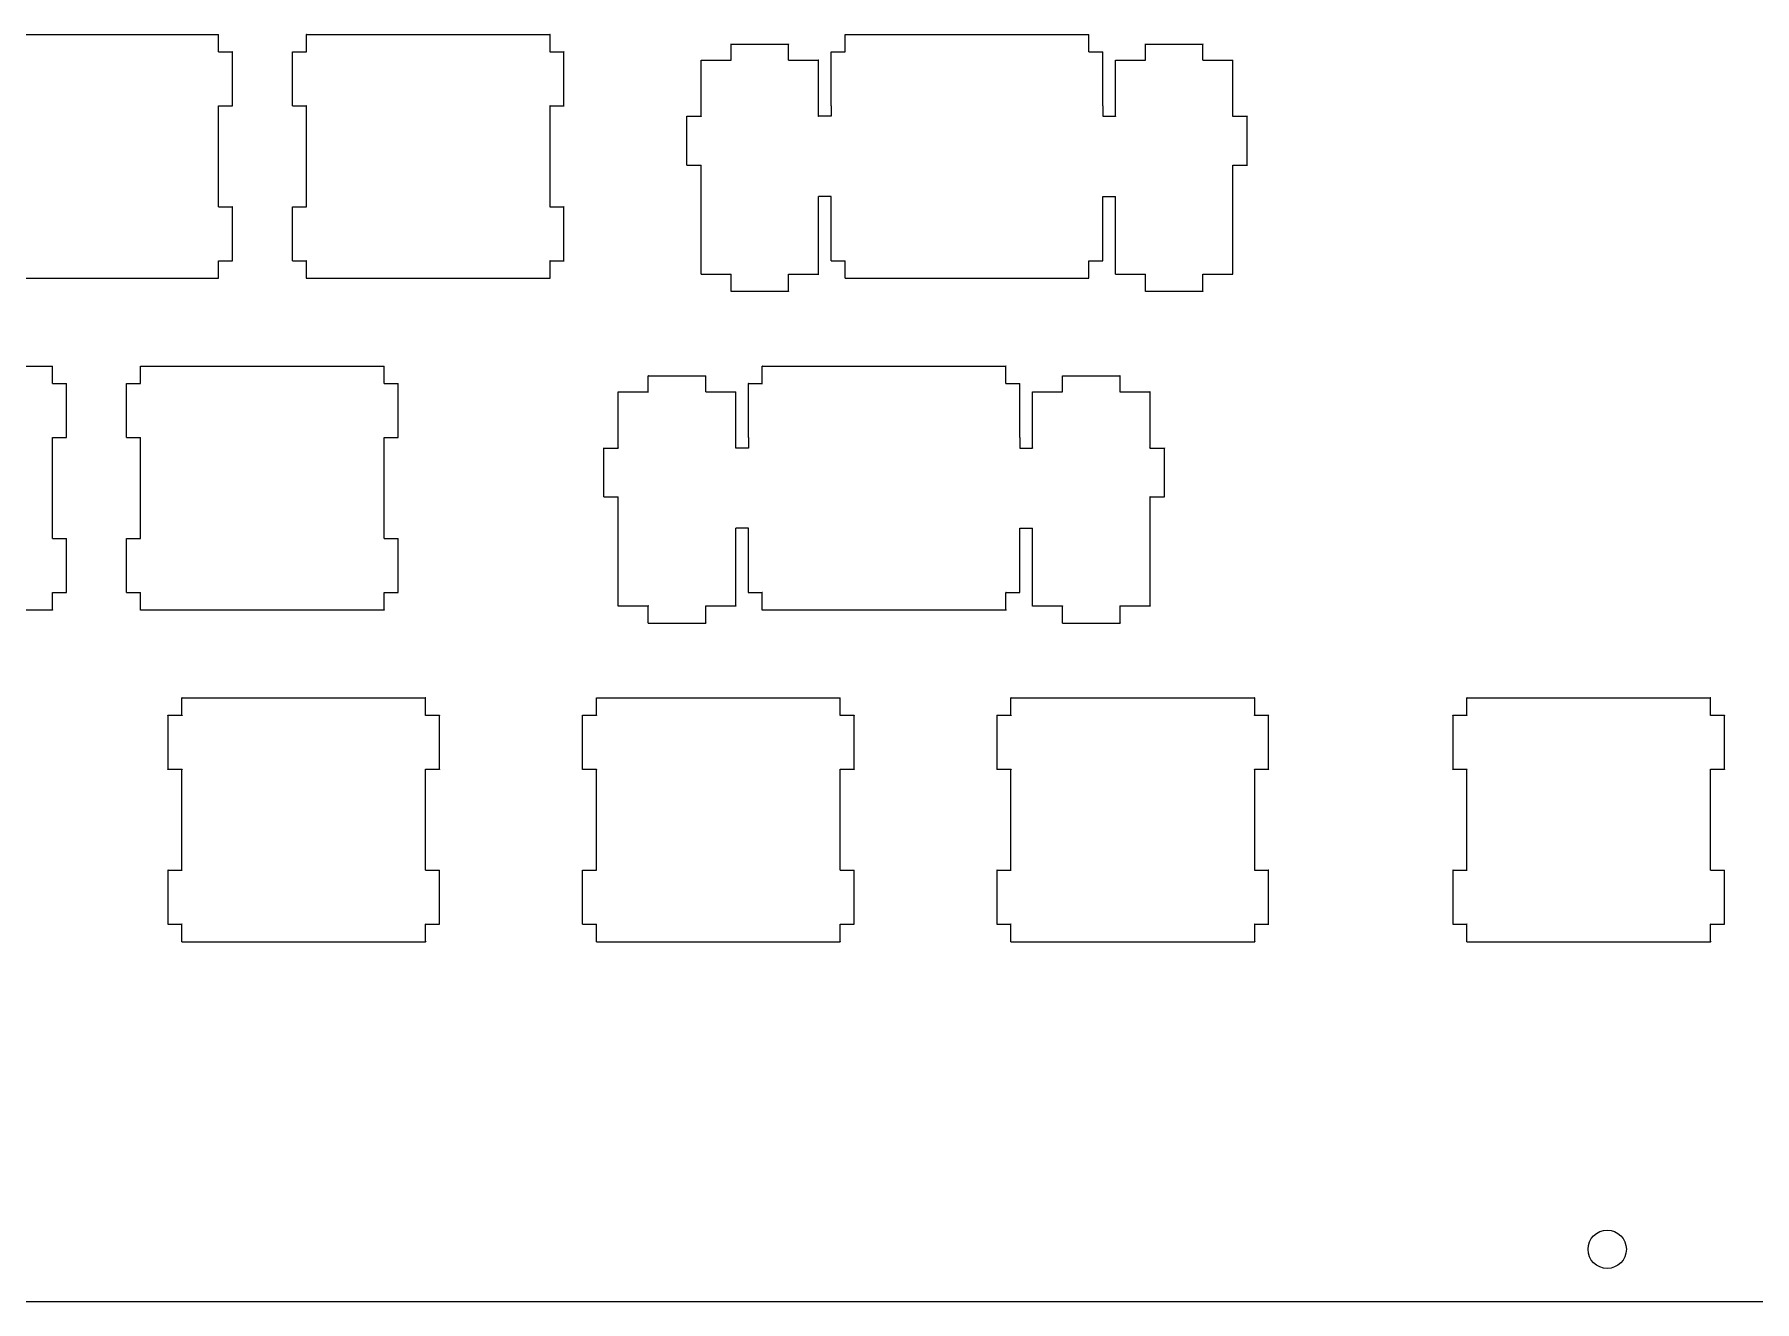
# Model space of a CAD drawing. Header units: millimetres. Extents: x 65 to 509, y 134 to 293.
# Drawn here: x 292.9 to 391.7, y 134.1 to 206.8 of the extents above; entities that cross this region are included whole.
import ezdxf

# ---------------------------------------------------------------- set-up
doc = ezdxf.new("R2010")
doc.units = ezdxf.units.MM

msp = doc.modelspace()

# ---------------------------------------------------------------- linework, layer by layer
at = {"color": 7, "linetype": 'Continuous', "lineweight": 18, "true_color": 0xffffff}
for p, q in [((289.48, 206.844), (303.479, 206.844)), ((303.479, 205.844), (303.479, 206.844)), ((308.53, 206.844), (322.529, 206.844)), ((308.53, 205.844), (308.53, 206.844)), ((322.529, 205.844), (322.529, 206.844)), ((339.486, 206.844), (353.485, 206.844)), ((339.486, 205.844), (339.486, 206.844)), ((353.485, 205.844), (353.485, 206.844)), ((303.479, 205.844), (304.28, 205.844)), ((304.28, 202.743), (304.28, 205.844)), ((307.729, 202.743), (307.729, 205.844)), ((307.729, 205.844), (308.53, 205.844)), ((322.529, 205.844), (323.33, 205.844)), ((323.33, 202.743), (323.33, 205.844)), ((332.936, 205.374), (332.936, 206.294)), ((332.936, 206.294), (336.235, 206.294)), ((336.235, 205.374), (336.235, 206.294)), ((338.685, 205.844), (339.486, 205.844)), ((338.685, 202.743), (338.685, 205.844)), ((353.485, 205.844), (354.286, 205.844)), ((354.286, 202.743), (354.286, 205.844)), ((356.736, 206.294), (360.035, 206.294)), ((356.736, 205.374), (356.736, 206.294)), ((360.035, 205.374), (360.035, 206.294)), ((331.211, 205.374), (332.936, 205.374)), ((331.211, 202.144), (331.211, 205.374)), ((336.235, 205.374), (337.96, 205.374)), ((337.96, 202.144), (337.96, 205.374)), ((355.011, 205.374), (356.736, 205.374)), ((355.011, 202.144), (355.011, 205.374)), ((360.035, 205.374), (361.761, 205.374)), ((361.761, 202.144), (361.761, 205.374)), ((303.479, 196.944), (303.479, 202.743)), ((303.479, 202.743), (304.28, 202.743)), ((307.729, 202.743), (308.53, 202.743)), ((308.53, 196.944), (308.53, 202.743)), ((322.529, 202.743), (323.33, 202.743)), ((322.529, 196.944), (322.529, 202.743)), ((338.685, 202.743), (338.685, 202.144)), ((354.286, 202.743), (354.286, 202.144)), ((330.385, 202.144), (331.211, 202.144)), ((330.385, 199.344), (330.385, 202.144)), ((338.685, 202.144), (337.96, 202.144)), ((354.286, 202.144), (355.011, 202.144)), ((361.761, 202.144), (362.586, 202.144)), ((362.586, 199.344), (362.586, 202.144)), ((330.385, 199.344), (331.211, 199.344)), ((331.211, 193.074), (331.211, 199.344)), ((361.761, 193.074), (361.761, 199.344)), ((361.761, 199.344), (362.586, 199.344)), ((303.479, 196.944), (304.28, 196.944)), ((304.28, 193.844), (304.28, 196.944)), ((307.729, 193.844), (307.729, 196.944)), ((307.729, 196.944), (308.53, 196.944)), ((322.529, 196.944), (323.33, 196.944)), ((323.33, 193.844), (323.33, 196.944)), ((338.685, 197.544), (337.96, 197.544)), ((337.96, 193.074), (337.96, 197.544)), ((338.685, 196.944), (338.685, 197.544)), ((338.685, 193.844), (338.685, 196.944)), ((354.286, 196.944), (354.286, 197.544)), ((354.286, 197.544), (355.011, 197.544)), ((354.286, 193.844), (354.286, 196.944)), ((355.011, 193.074), (355.011, 197.544)), ((303.479, 192.843), (303.479, 193.844)), ((303.479, 193.844), (304.28, 193.844)), ((307.729, 193.844), (308.53, 193.844)), ((308.53, 192.843), (308.53, 193.844)), ((322.529, 193.844), (323.33, 193.844)), ((322.529, 192.843), (322.529, 193.844)), ((338.685, 193.844), (339.486, 193.844)), ((339.486, 192.843), (339.486, 193.844)), ((353.485, 192.843), (353.485, 193.844)), ((353.485, 193.844), (354.286, 193.844)), ((289.48, 192.843), (303.479, 192.843)), ((308.53, 192.843), (322.529, 192.843)), ((331.211, 193.074), (332.936, 193.074)), ((332.936, 192.094), (332.936, 193.074)), ((336.235, 193.074), (337.96, 193.074)), ((336.235, 192.094), (336.235, 193.074)), ((339.486, 192.843), (353.485, 192.843)), ((355.011, 193.074), (356.736, 193.074)), ((356.736, 192.094), (356.736, 193.074)), ((360.035, 193.074), (361.761, 193.074)), ((360.035, 192.094), (360.035, 193.074)), ((332.936, 192.094), (336.235, 192.094)), ((356.736, 192.094), (360.035, 192.094)), ((279.955, 187.794), (293.954, 187.794)), ((293.954, 186.794), (293.954, 187.794)), ((299.005, 187.794), (313.004, 187.794)), ((299.005, 186.794), (299.005, 187.794)), ((313.004, 186.794), (313.004, 187.794)), ((334.723, 187.794), (348.723, 187.794)), ((334.723, 186.794), (334.723, 187.794)), ((348.723, 186.794), (348.723, 187.794)), ((293.954, 186.794), (294.755, 186.794)), ((294.755, 183.693), (294.755, 186.794)), ((298.204, 186.794), (299.005, 186.794)), ((298.204, 183.693), (298.204, 186.794)), ((313.004, 186.794), (313.805, 186.794)), ((313.805, 183.693), (313.805, 186.794)), ((328.174, 187.244), (331.474, 187.244)), ((328.174, 186.324), (328.174, 187.244)), ((331.474, 186.324), (331.474, 187.244)), ((333.924, 183.693), (333.924, 186.794)), ((333.924, 186.794), (334.723, 186.794)), ((348.723, 186.794), (349.523, 186.794)), ((349.523, 183.693), (349.523, 186.794)), ((351.974, 187.244), (355.274, 187.244)), ((351.974, 186.324), (351.974, 187.244)), ((355.274, 186.324), (355.274, 187.244)), ((326.448, 186.324), (328.174, 186.324)), ((326.448, 183.094), (326.448, 186.324)), ((331.474, 186.324), (333.198, 186.324)), ((333.198, 183.094), (333.198, 186.324)), ((350.248, 186.324), (351.974, 186.324)), ((350.248, 183.094), (350.248, 186.324)), ((355.274, 186.324), (356.998, 186.324)), ((356.998, 183.094), (356.998, 186.324)), ((293.954, 183.693), (294.755, 183.693)), ((293.954, 177.894), (293.954, 183.693)), ((298.204, 183.693), (299.005, 183.693)), ((299.005, 177.894), (299.005, 183.693)), ((313.004, 177.894), (313.004, 183.693)), ((313.004, 183.693), (313.805, 183.693)), ((325.623, 180.294), (325.623, 183.094)), ((325.623, 183.094), (326.448, 183.094)), ((333.924, 183.094), (333.198, 183.094)), ((333.924, 183.693), (333.924, 183.094)), ((349.523, 183.693), (349.523, 183.094)), ((349.523, 183.094), (350.248, 183.094)), ((356.998, 183.094), (357.824, 183.094)), ((357.824, 180.294), (357.824, 183.094)), ((325.623, 180.294), (326.448, 180.294)), ((326.448, 174.024), (326.448, 180.294)), ((356.998, 180.294), (357.824, 180.294)), ((356.998, 174.024), (356.998, 180.294)), ((293.954, 177.894), (294.755, 177.894)), ((294.755, 174.794), (294.755, 177.894)), ((298.204, 177.894), (299.005, 177.894)), ((298.204, 174.794), (298.204, 177.894)), ((313.004, 177.894), (313.805, 177.894)), ((313.805, 174.794), (313.805, 177.894)), ((333.924, 178.494), (333.198, 178.494)), ((333.198, 174.024), (333.198, 178.494)), ((333.924, 177.763), (333.924, 178.494)), ((333.924, 174.794), (333.924, 177.894)), ((349.523, 177.894), (349.523, 178.494)), ((349.523, 178.494), (350.248, 178.494)), ((349.523, 174.794), (349.523, 177.894)), ((350.248, 174.024), (350.248, 178.494)), ((293.954, 174.794), (294.755, 174.794)), ((293.954, 173.793), (293.954, 174.794)), ((298.204, 174.794), (299.005, 174.794)), ((299.005, 173.793), (299.005, 174.794)), ((313.004, 173.793), (313.004, 174.794)), ((313.004, 174.794), (313.805, 174.794)), ((326.448, 174.024), (328.174, 174.024)), ((328.174, 173.044), (328.174, 174.024)), ((331.474, 174.024), (333.198, 174.024)), ((331.474, 173.044), (331.474, 174.024)), ((333.924, 174.794), (334.723, 174.794)), ((334.723, 173.793), (334.723, 174.794)), ((348.723, 174.794), (349.523, 174.794)), ((348.723, 173.793), (348.723, 174.794)), ((350.248, 174.024), (351.974, 174.024)), ((351.974, 173.044), (351.974, 174.024)), ((355.274, 174.024), (356.998, 174.024)), ((355.274, 173.044), (355.274, 174.024)), ((279.955, 173.793), (293.954, 173.793)), ((299.005, 173.793), (313.004, 173.793)), ((328.174, 173.044), (331.474, 173.044)), ((334.723, 173.793), (348.723, 173.793)), ((351.974, 173.044), (355.274, 173.044)), ((301.386, 168.744), (315.385, 168.744)), ((301.386, 167.744), (301.386, 168.744)), ((315.385, 167.744), (315.385, 168.744)), ((325.198, 168.744), (339.198, 168.744)), ((325.198, 167.744), (325.198, 168.744)), ((339.198, 167.744), (339.198, 168.744)), ((349.011, 168.744), (363.01, 168.744)), ((349.011, 167.744), (349.011, 168.744)), ((363.01, 167.744), (363.01, 168.744)), ((375.205, 168.744), (389.204, 168.744)), ((375.205, 167.744), (375.205, 168.744)), ((389.204, 167.744), (389.204, 168.744)), ((300.585, 164.643), (300.585, 167.744)), ((300.585, 167.744), (301.386, 167.744)), ((315.385, 167.744), (316.184, 167.744)), ((316.184, 164.643), (316.184, 167.744)), ((324.399, 167.744), (325.198, 167.744)), ((324.399, 164.643), (324.399, 167.744)), ((339.198, 167.744), (339.998, 167.744)), ((339.998, 164.643), (339.998, 167.744)), ((348.21, 164.643), (348.21, 167.744)), ((348.21, 167.744), (349.011, 167.744)), ((363.01, 167.744), (363.811, 167.744)), ((363.811, 164.643), (363.811, 167.744)), ((374.404, 164.643), (374.404, 167.744)), ((374.404, 167.744), (375.205, 167.744)), ((389.204, 167.744), (390.005, 167.744)), ((390.005, 164.643), (390.005, 167.744)), ((300.585, 164.643), (301.386, 164.643)), ((301.386, 158.845), (301.386, 164.643)), ((315.385, 158.845), (315.385, 164.643)), ((315.385, 164.643), (316.184, 164.643)), ((324.399, 164.643), (325.198, 164.643)), ((325.198, 158.845), (325.198, 164.643)), ((339.198, 158.845), (339.198, 164.643)), ((339.198, 164.643), (339.998, 164.643)), ((348.21, 164.643), (349.011, 164.643)), ((349.011, 158.845), (349.011, 164.643)), ((363.01, 164.643), (363.811, 164.643)), ((363.01, 158.845), (363.01, 164.643)), ((374.404, 164.643), (375.205, 164.643)), ((375.205, 158.845), (375.205, 164.643)), ((389.204, 164.643), (390.005, 164.643)), ((389.204, 158.845), (389.204, 164.643)), ((300.585, 155.744), (300.585, 158.845)), ((300.585, 158.845), (301.386, 158.845)), ((315.385, 158.845), (316.184, 158.845)), ((316.184, 155.744), (316.184, 158.845)), ((324.399, 158.845), (325.198, 158.845)), ((324.399, 155.744), (324.399, 158.845)), ((339.198, 158.845), (339.998, 158.845)), ((339.998, 155.744), (339.998, 158.845)), ((348.21, 155.744), (348.21, 158.845)), ((348.21, 158.845), (349.011, 158.845)), ((363.01, 158.845), (363.811, 158.845)), ((363.811, 155.744), (363.811, 158.845)), ((374.404, 155.744), (374.404, 158.845)), ((374.404, 158.845), (375.205, 158.845)), ((389.204, 158.845), (390.005, 158.845)), ((390.005, 155.744), (390.005, 158.845)), ((300.585, 155.744), (301.386, 155.744)), ((301.386, 154.744), (301.386, 155.744)), ((315.385, 154.744), (315.385, 155.744)), ((315.385, 155.744), (316.184, 155.744)), ((324.399, 155.744), (325.198, 155.744)), ((325.198, 154.744), (325.198, 155.744)), ((339.198, 154.744), (339.198, 155.744)), ((339.198, 155.744), (339.998, 155.744)), ((348.21, 155.744), (349.011, 155.744)), ((349.011, 154.744), (349.011, 155.744)), ((363.01, 155.744), (363.811, 155.744)), ((363.01, 154.744), (363.01, 155.744)), ((374.404, 155.744), (375.205, 155.744)), ((375.205, 154.744), (375.205, 155.744)), ((389.204, 155.744), (390.005, 155.744)), ((389.204, 154.744), (389.204, 155.744)), ((301.386, 154.744), (315.385, 154.744)), ((325.198, 154.744), (339.198, 154.744)), ((349.011, 154.744), (363.01, 154.744)), ((375.205, 154.744), (389.204, 154.744)), ((84.937, 134.075), (489.371, 134.078))]:
    msp.add_line(p, q, dxfattribs=at)
for centre, radius in [((303.479, 206.844), 0.00318), ((303.479, 206.844), 0.00318), ((308.53, 206.844), 0.00317), ((308.53, 206.844), 0.00317), ((322.529, 206.844), 0.00318), ((322.529, 206.844), 0.00318), ((339.486, 206.844), 0.00318), ((339.486, 206.844), 0.00318), ((353.485, 206.844), 0.00318), ((353.485, 206.844), 0.00318), ((303.479, 205.844), 0.00318), ((303.479, 205.844), 0.00318), ((304.28, 205.844), 0.00318), ((304.28, 205.844), 0.00318), ((307.729, 205.844), 0.00318), ((307.729, 205.844), 0.00318), ((308.53, 205.844), 0.00317), ((308.53, 205.844), 0.00317), ((322.529, 205.844), 0.00318), ((322.529, 205.844), 0.00318), ((323.33, 205.844), 0.00318), ((323.33, 205.844), 0.00318), ((332.936, 206.294), 0.00318), ((332.936, 206.294), 0.00318), ((336.235, 206.294), 0.00318), ((336.235, 206.294), 0.00318), ((338.685, 205.844), 0.00318), ((338.685, 205.844), 0.00318), ((339.486, 205.844), 0.00318), ((339.486, 205.844), 0.00318), ((353.485, 205.844), 0.00318), ((353.485, 205.844), 0.00318), ((354.286, 205.844), 0.00317), ((354.286, 205.844), 0.00317), ((356.736, 206.294), 0.00318), ((356.736, 206.294), 0.00318), ((360.035, 206.294), 0.00318), ((360.035, 206.294), 0.00318), ((331.211, 205.374), 0.00318), ((331.211, 205.374), 0.00318), ((332.936, 205.374), 0.00318), ((332.936, 205.374), 0.00318), ((336.235, 205.374), 0.00318), ((336.235, 205.374), 0.00318), ((337.96, 205.374), 0.00318), ((337.96, 205.374), 0.00318), ((355.011, 205.374), 0.00318), ((355.011, 205.374), 0.00318), ((356.736, 205.374), 0.00318), ((356.736, 205.374), 0.00318), ((360.035, 205.374), 0.00318), ((360.035, 205.374), 0.00318), ((361.761, 205.374), 0.00318), ((361.761, 205.374), 0.00318), ((303.479, 202.743), 0.00318), ((303.479, 202.743), 0.00318), ((304.28, 202.743), 0.00318), ((304.28, 202.743), 0.00318), ((307.729, 202.743), 0.00318), ((307.729, 202.743), 0.00318), ((308.53, 202.743), 0.00317), ((308.53, 202.743), 0.00317), ((322.529, 202.743), 0.00318), ((322.529, 202.743), 0.00318), ((323.33, 202.743), 0.00318), ((323.33, 202.743), 0.00318), ((338.685, 202.743), 0.00318), ((338.685, 202.743), 0.00318), ((354.286, 202.743), 0.00317), ((354.286, 202.743), 0.00317), ((330.385, 202.144), 0.00318), ((330.385, 202.144), 0.00318), ((331.211, 202.144), 0.00318), ((331.211, 202.144), 0.00318), ((337.96, 202.144), 0.00318), ((337.96, 202.144), 0.00318), ((355.011, 202.144), 0.00318), ((355.011, 202.144), 0.00318), ((361.761, 202.144), 0.00318), ((361.761, 202.144), 0.00318), ((362.586, 202.144), 0.00318), ((362.586, 202.144), 0.00318), ((330.385, 199.344), 0.00318), ((330.385, 199.344), 0.00318), ((331.211, 199.344), 0.00318), ((331.211, 199.344), 0.00318), ((361.761, 199.344), 0.00318), ((361.761, 199.344), 0.00318), ((362.586, 199.344), 0.00318), ((362.586, 199.344), 0.00318), ((303.479, 196.944), 0.00318), ((303.479, 196.944), 0.00318), ((304.28, 196.944), 0.00318), ((304.28, 196.944), 0.00318), ((307.729, 196.944), 0.00318), ((307.729, 196.944), 0.00318), ((308.53, 196.944), 0.00317), ((308.53, 196.944), 0.00317), ((322.529, 196.944), 0.00318), ((322.529, 196.944), 0.00318), ((323.33, 196.944), 0.00318), ((323.33, 196.944), 0.00318), ((337.96, 197.544), 0.00318), ((337.96, 197.544), 0.00318), ((338.685, 196.944), 0.00318), ((338.685, 196.944), 0.00318), ((354.286, 196.944), 0.00317), ((354.286, 196.944), 0.00317), ((355.011, 197.544), 0.00318), ((355.011, 197.544), 0.00318), ((303.479, 193.844), 0.00318), ((303.479, 193.844), 0.00318), ((304.28, 193.844), 0.00318), ((304.28, 193.844), 0.00318), ((307.729, 193.844), 0.00318), ((307.729, 193.844), 0.00318), ((308.53, 193.844), 0.00317), ((308.53, 193.844), 0.00317), ((322.529, 193.844), 0.00318), ((322.529, 193.844), 0.00318), ((323.33, 193.844), 0.00318), ((323.33, 193.844), 0.00318), ((338.685, 193.844), 0.00318), ((338.685, 193.844), 0.00318), ((339.486, 193.844), 0.00318), ((339.486, 193.844), 0.00318), ((353.485, 193.844), 0.00318), ((353.485, 193.844), 0.00318), ((354.286, 193.844), 0.00317), ((354.286, 193.844), 0.00317), ((303.479, 192.843), 0.00318), ((303.479, 192.843), 0.00318), ((308.53, 192.843), 0.00317), ((308.53, 192.843), 0.00317), ((322.529, 192.843), 0.00318), ((322.529, 192.843), 0.00318), ((331.211, 193.074), 0.00318), ((331.211, 193.074), 0.00318), ((332.936, 193.074), 0.00318), ((332.936, 193.074), 0.00318), ((336.235, 193.074), 0.00318), ((336.235, 193.074), 0.00318), ((337.96, 193.074), 0.00318), ((337.96, 193.074), 0.00318), ((339.486, 192.843), 0.00318), ((339.486, 192.843), 0.00318), ((353.485, 192.843), 0.00318), ((353.485, 192.843), 0.00318), ((355.011, 193.074), 0.00318), ((355.011, 193.074), 0.00318), ((356.736, 193.074), 0.00318), ((356.736, 193.074), 0.00318), ((360.035, 193.074), 0.00318), ((360.035, 193.074), 0.00318), ((361.761, 193.074), 0.00318), ((361.761, 193.074), 0.00318), ((332.936, 192.094), 0.00318), ((332.936, 192.094), 0.00318), ((336.235, 192.094), 0.00318), ((336.235, 192.094), 0.00318), ((356.736, 192.094), 0.00318), ((356.736, 192.094), 0.00318), ((360.035, 192.094), 0.00318), ((360.035, 192.094), 0.00318), ((293.954, 187.794), 0.00317), ((293.954, 187.794), 0.00317), ((299.005, 187.794), 0.00318), ((299.005, 187.794), 0.00318), ((313.004, 187.794), 0.00317), ((313.004, 187.794), 0.00317), ((334.723, 187.794), 0.00318), ((334.723, 187.794), 0.00318), ((348.723, 187.794), 0.00317), ((348.723, 187.794), 0.00317), ((293.954, 186.794), 0.00317), ((293.954, 186.794), 0.00317), ((294.755, 186.794), 0.00317), ((294.755, 186.794), 0.00317), ((298.204, 186.794), 0.00317), ((298.204, 186.794), 0.00317), ((299.005, 186.794), 0.00318), ((299.005, 186.794), 0.00318), ((313.004, 186.794), 0.00317), ((313.004, 186.794), 0.00317), ((313.805, 186.794), 0.00318), ((313.805, 186.794), 0.00318), ((328.174, 187.244), 0.00318), ((328.174, 187.244), 0.00318), ((331.474, 187.244), 0.00318), ((331.474, 187.244), 0.00318), ((333.924, 186.794), 0.00318), ((333.924, 186.794), 0.00318), ((334.723, 186.794), 0.00318), ((334.723, 186.794), 0.00318), ((348.723, 186.794), 0.00317), ((348.723, 186.794), 0.00317), ((349.523, 186.794), 0.00318), ((349.523, 186.794), 0.00318), ((351.974, 187.244), 0.00317), ((351.974, 187.244), 0.00317), ((355.274, 187.244), 0.00318), ((355.274, 187.244), 0.00318), ((326.448, 186.324), 0.00317), ((326.448, 186.324), 0.00317), ((328.174, 186.324), 0.00318), ((328.174, 186.324), 0.00318), ((331.474, 186.324), 0.00318), ((331.474, 186.324), 0.00318), ((333.198, 186.324), 0.00317), ((333.198, 186.324), 0.00317), ((350.248, 186.324), 0.00317), ((350.248, 186.324), 0.00317), ((351.974, 186.324), 0.00317), ((351.974, 186.324), 0.00317), ((355.274, 186.324), 0.00318), ((355.274, 186.324), 0.00318), ((356.998, 186.324), 0.00318), ((356.998, 186.324), 0.00318), ((293.954, 183.693), 0.00317), ((293.954, 183.693), 0.00317), ((294.755, 183.693), 0.00317), ((294.755, 183.693), 0.00317), ((298.204, 183.693), 0.00317), ((298.204, 183.693), 0.00317), ((299.005, 183.693), 0.00318), ((299.005, 183.693), 0.00318), ((313.004, 183.693), 0.00317), ((313.004, 183.693), 0.00317), ((313.805, 183.693), 0.00318), ((313.805, 183.693), 0.00318), ((325.623, 183.094), 0.00318), ((325.623, 183.094), 0.00318), ((326.448, 183.094), 0.00317), ((326.448, 183.094), 0.00317), ((333.198, 183.094), 0.00317), ((333.198, 183.094), 0.00317), ((333.924, 183.693), 0.00318), ((333.924, 183.693), 0.00318), ((349.523, 183.693), 0.00318), ((349.523, 183.693), 0.00318), ((350.248, 183.094), 0.00317), ((356.998, 183.094), 0.00318), ((356.998, 183.094), 0.00318), ((357.824, 183.094), 0.00318), ((357.824, 183.094), 0.00318), ((325.623, 180.294), 0.00318), ((325.623, 180.294), 0.00318), ((326.448, 180.294), 0.00317), ((326.448, 180.294), 0.00317), ((356.998, 180.294), 0.00318), ((356.998, 180.294), 0.00318), ((357.824, 180.294), 0.00318), ((357.824, 180.294), 0.00318), ((293.954, 177.894), 0.00317), ((293.954, 177.894), 0.00317), ((294.755, 177.894), 0.00317), ((294.755, 177.894), 0.00317), ((298.204, 177.894), 0.00317), ((298.204, 177.894), 0.00317), ((299.005, 177.894), 0.00318), ((299.005, 177.894), 0.00318), ((313.004, 177.894), 0.00317), ((313.004, 177.894), 0.00317), ((313.805, 177.894), 0.00318), ((313.805, 177.894), 0.00318), ((333.198, 178.494), 0.00317), ((333.198, 178.494), 0.00317), ((333.924, 177.894), 0.00318), ((333.924, 177.894), 0.00318), ((349.523, 177.894), 0.00318), ((349.523, 177.894), 0.00318), ((350.248, 178.494), 0.00317), ((350.248, 178.494), 0.00317), ((293.954, 174.794), 0.00317), ((293.954, 174.794), 0.00317), ((294.755, 174.794), 0.00317), ((294.755, 174.794), 0.00317), ((298.204, 174.794), 0.00317), ((298.204, 174.794), 0.00317), ((299.005, 174.794), 0.00318), ((299.005, 174.794), 0.00318), ((313.004, 174.794), 0.00317), ((313.004, 174.794), 0.00317), ((313.805, 174.794), 0.00318), ((313.805, 174.794), 0.00318), ((326.448, 174.024), 0.00317), ((326.448, 174.024), 0.00317), ((328.174, 174.024), 0.00318), ((328.174, 174.024), 0.00318), ((331.474, 174.024), 0.00318), ((331.474, 174.024), 0.00318), ((333.198, 174.024), 0.00317), ((333.198, 174.024), 0.00317), ((333.924, 174.794), 0.00318), ((333.924, 174.794), 0.00318), ((334.723, 174.794), 0.00318), ((334.723, 174.794), 0.00318), ((348.723, 174.794), 0.00317), ((348.723, 174.794), 0.00317), ((349.523, 174.794), 0.00318), ((349.523, 174.794), 0.00318), ((350.248, 174.024), 0.00317), ((350.248, 174.024), 0.00317), ((351.974, 174.024), 0.00317), ((351.974, 174.024), 0.00317), ((355.274, 174.024), 0.00318), ((355.274, 174.024), 0.00318), ((356.998, 174.024), 0.00318), ((356.998, 174.024), 0.00318), ((293.954, 173.793), 0.00317), ((293.954, 173.793), 0.00317), ((299.005, 173.793), 0.00318), ((299.005, 173.793), 0.00318), ((313.004, 173.793), 0.00317), ((313.004, 173.793), 0.00317), ((328.174, 173.044), 0.00318), ((328.174, 173.044), 0.00318), ((331.474, 173.044), 0.00318), ((331.474, 173.044), 0.00318), ((334.723, 173.793), 0.00318), ((334.723, 173.793), 0.00318), ((348.723, 173.793), 0.00317), ((348.723, 173.793), 0.00317), ((351.974, 173.044), 0.00317), ((351.974, 173.044), 0.00317), ((355.274, 173.044), 0.00318), ((355.274, 173.044), 0.00318), ((301.386, 168.744), 0.00317), ((301.386, 168.744), 0.00317), ((315.385, 168.744), 0.00318), ((315.385, 168.744), 0.00318), ((325.198, 168.744), 0.00318), ((325.198, 168.744), 0.00318), ((339.198, 168.744), 0.00318), ((339.198, 168.744), 0.00318), ((349.011, 168.744), 0.00318), ((349.011, 168.744), 0.00318), ((363.01, 168.744), 0.00318), ((363.01, 168.744), 0.00318), ((375.205, 168.744), 0.00317), ((375.205, 168.744), 0.00317), ((389.204, 168.744), 0.00317), ((389.204, 168.744), 0.00317), ((300.585, 167.744), 0.00317), ((300.585, 167.744), 0.00317), ((301.386, 167.744), 0.00317), ((301.386, 167.744), 0.00317), ((315.385, 167.744), 0.00318), ((315.385, 167.744), 0.00318), ((316.184, 167.744), 0.00318), ((316.184, 167.744), 0.00318), ((324.399, 167.744), 0.00318), ((324.399, 167.744), 0.00318), ((325.198, 167.744), 0.00318), ((325.198, 167.744), 0.00318), ((339.198, 167.744), 0.00318), ((339.198, 167.744), 0.00318), ((339.998, 167.744), 0.00318), ((339.998, 167.744), 0.00318), ((348.21, 167.744), 0.00317), ((348.21, 167.744), 0.00317), ((349.011, 167.744), 0.00318), ((349.011, 167.744), 0.00318), ((363.01, 167.744), 0.00318), ((363.01, 167.744), 0.00318), ((363.811, 167.744), 0.00318), ((363.811, 167.744), 0.00318), ((374.404, 167.744), 0.00318), ((374.404, 167.744), 0.00318), ((375.205, 167.744), 0.00317), ((375.205, 167.744), 0.00317), ((389.204, 167.744), 0.00317), ((389.204, 167.744), 0.00317), ((390.005, 167.744), 0.00317), ((390.005, 167.744), 0.00317), ((300.585, 164.643), 0.00317), ((300.585, 164.643), 0.00317), ((301.386, 164.643), 0.00317), ((301.386, 164.643), 0.00317), ((315.385, 164.643), 0.00318), ((315.385, 164.643), 0.00318), ((316.184, 164.643), 0.00318), ((316.184, 164.643), 0.00318), ((324.399, 164.643), 0.00318), ((324.399, 164.643), 0.00318), ((325.198, 164.643), 0.00318), ((325.198, 164.643), 0.00318), ((339.198, 164.643), 0.00318), ((339.198, 164.643), 0.00318), ((339.998, 164.643), 0.00318), ((339.998, 164.643), 0.00318), ((348.21, 164.643), 0.00317), ((348.21, 164.643), 0.00317), ((349.011, 164.643), 0.00318), ((349.011, 164.643), 0.00318), ((363.01, 164.643), 0.00318), ((363.01, 164.643), 0.00318), ((363.811, 164.643), 0.00318), ((363.811, 164.643), 0.00318), ((374.404, 164.643), 0.00318), ((374.404, 164.643), 0.00318), ((375.205, 164.643), 0.00317), ((375.205, 164.643), 0.00317), ((389.204, 164.643), 0.00317), ((389.204, 164.643), 0.00317), ((390.005, 164.643), 0.00317), ((390.005, 164.643), 0.00317), ((300.585, 158.845), 0.00317), ((300.585, 158.845), 0.00317), ((301.386, 158.845), 0.00317), ((301.386, 158.845), 0.00317), ((315.385, 158.845), 0.00318), ((315.385, 158.845), 0.00318), ((316.184, 158.845), 0.00318), ((316.184, 158.845), 0.00318), ((324.399, 158.845), 0.00318), ((324.399, 158.845), 0.00318), ((325.198, 158.845), 0.00318), ((325.198, 158.845), 0.00318), ((339.198, 158.845), 0.00318), ((339.198, 158.845), 0.00318), ((339.998, 158.845), 0.00318), ((339.998, 158.845), 0.00318), ((348.21, 158.845), 0.00317), ((348.21, 158.845), 0.00317), ((349.011, 158.845), 0.00318), ((349.011, 158.845), 0.00318), ((363.01, 158.845), 0.00318), ((363.01, 158.845), 0.00318), ((363.811, 158.845), 0.00318), ((363.811, 158.845), 0.00318), ((374.404, 158.845), 0.00318), ((374.404, 158.845), 0.00318), ((375.205, 158.845), 0.00317), ((375.205, 158.845), 0.00317), ((389.204, 158.845), 0.00317), ((389.204, 158.845), 0.00317), ((390.005, 158.845), 0.00317), ((390.005, 158.845), 0.00317), ((300.585, 155.744), 0.00317), ((300.585, 155.744), 0.00317), ((301.386, 155.744), 0.00317), ((301.386, 155.744), 0.00317), ((315.385, 155.744), 0.00318), ((315.385, 155.744), 0.00318), ((316.184, 155.744), 0.00318), ((316.184, 155.744), 0.00318), ((324.399, 155.744), 0.00318), ((324.399, 155.744), 0.00318), ((325.198, 155.744), 0.00318), ((325.198, 155.744), 0.00318), ((339.198, 155.744), 0.00318), ((339.198, 155.744), 0.00318), ((339.998, 155.744), 0.00318), ((339.998, 155.744), 0.00318), ((348.21, 155.744), 0.00317), ((348.21, 155.744), 0.00317), ((349.011, 155.744), 0.00318), ((349.011, 155.744), 0.00318), ((363.01, 155.744), 0.00318), ((363.01, 155.744), 0.00318), ((363.811, 155.744), 0.00318), ((363.811, 155.744), 0.00318), ((374.404, 155.744), 0.00318), ((374.404, 155.744), 0.00318), ((375.205, 155.744), 0.00317), ((375.205, 155.744), 0.00317), ((389.204, 155.744), 0.00317), ((389.204, 155.744), 0.00317), ((390.005, 155.744), 0.00317), ((390.005, 155.744), 0.00317), ((301.386, 154.744), 0.00317), ((301.386, 154.744), 0.00317), ((315.385, 154.744), 0.00318), ((315.385, 154.744), 0.00318), ((325.198, 154.744), 0.00318), ((325.198, 154.744), 0.00318), ((339.198, 154.744), 0.00318), ((339.198, 154.744), 0.00318), ((349.011, 154.744), 0.00318), ((349.011, 154.744), 0.00318), ((363.01, 154.744), 0.00318), ((363.01, 154.744), 0.00318), ((375.205, 154.744), 0.00317), ((375.205, 154.744), 0.00317), ((389.204, 154.744), 0.00317), ((389.204, 154.744), 0.00317), ((383.262, 137.077), 1.1)]:
    msp.add_circle(centre, radius, dxfattribs=at)

doc.saveas('drawing.dxf')
